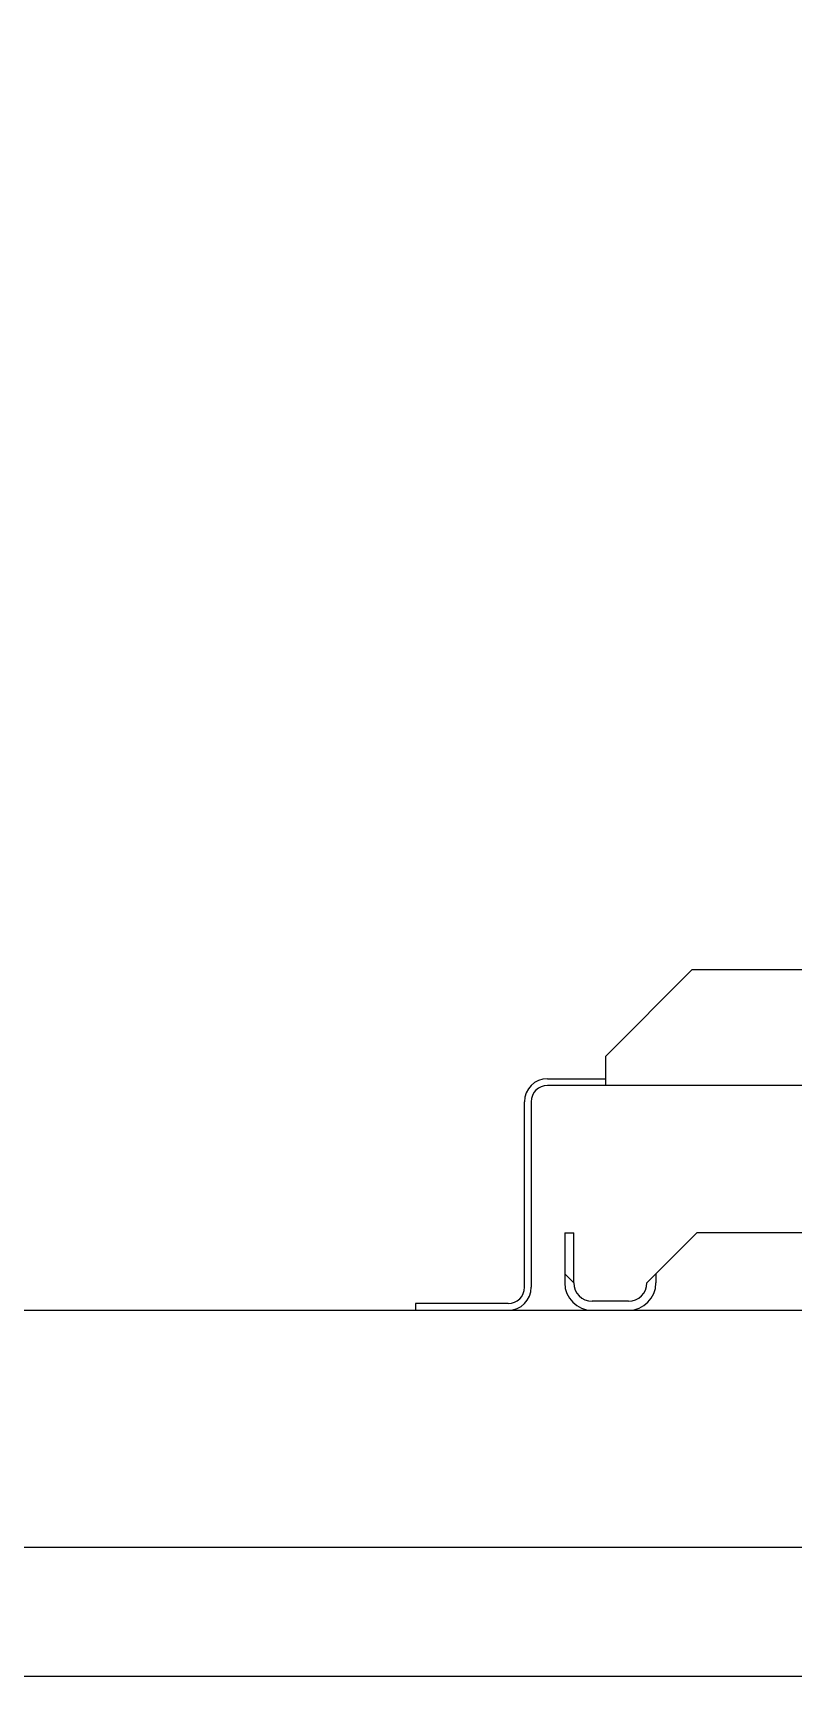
# Model space of a CAD drawing. Header units: millimetres. Extents: x 17891 to 32328, y 18593 to 29476.
# Drawn here: x 18352.21 to 18358.77, y 18973.5 to 18987.69 of the extents above; entities that cross this region are included whole.
import ezdxf

# ---------------------------------------------------------------- set-up
doc = ezdxf.new("R2010")
doc.units = ezdxf.units.MM
doc.header["$LTSCALE"] = 5
doc.layers.add('UNIT', color=6, linetype='Continuous')
doc.styles.add('SUBMITTAL', font='romans.shx', dxfattribs={"width": 0.75})
doc.dimstyles.new('SUBMITTAL', dxfattribs={"dimtxt": 0.09375, "dimasz": 0.09375, "dimexe": 0.03125, "dimexo": 0.0625, "dimgap": 0.0625, "dimtad": 0, "dimdec": 4, "dimzin": 4, "dimdsep": 46, "dimlunit": 4, "dimtxsty": 'SUBMITTAL', "dimcen": 0.09375, "dimclre": 6, "dimadec": 0, "dimazin": 0, "dimtfac": 1, "dimtdec": 0, "dimtofl": 0, "dimtmove": 0, "dimatfit": 3, "dimfxl": 0, "dimfrac": 2, "dimtolj": 1, "dimtzin": 4, "dimarcsym": 0})

msp = doc.modelspace()

# ---------------------------------------------------------------- linework, layer by layer
at = {"layer": 'UNIT'}
for p, q in [((18357.1527, 18978.8508), (18357.9027, 18979.6008)), ((18357.9027, 18979.6008), (18360.1244, 18979.6008)), ((18357.1527, 18978.8508), (18357.1527, 18978.6008)), ((18356.6527, 18978.6588), (18357.1527, 18978.6588)), ((18359.8363, 18978.6008), (18356.6527, 18978.6008)), ((18356.4537, 18976.8578), (18356.4537, 18978.4598)), ((18356.5117, 18978.4598), (18356.5117, 18976.8578)), ((18356.8012, 18977.3281), (18356.8799, 18977.3281)), ((18356.8012, 18977.3281), (18356.8012, 18976.895)), ((18356.8799, 18976.895), (18356.8799, 18977.3281)), ((18357.5886, 18976.9737), (18357.9429, 18977.3281)), ((18393.8484, 18977.3281), (18357.9429, 18977.3281)), ((18356.8012, 18976.9737), (18356.8799, 18976.895)), ((18357.5886, 18976.9737), (18357.5099, 18976.895)), ((18357.5886, 18976.9737), (18357.5886, 18976.895)), ((18356.3127, 18976.7168), (18355.5117, 18976.7168)), ((18355.5117, 18976.7168), (18355.5117, 18976.6588)), ((18357.3524, 18976.7375), (18357.0374, 18976.7375)), ((18163.2736, 18976.6588), (18494.0177, 18976.6588)), ((18494.0177, 18974.6092), (18163.2736, 18974.6092)), ((18167.5236, 18973.4997), (18489.7677, 18973.4997))]:
    msp.add_line(p, q, dxfattribs=at)
for centre, radius, start, end in [((18356.6527, 18978.4598), 0.199, 90, 180), ((18356.6527, 18978.4598), 0.141, 90, 180), ((18356.3127, 18976.8578), 0.141, 270, 0), ((18356.3127, 18976.8578), 0.199, 270, 0), ((18357.0374, 18976.895), 0.2362, 180, 270), ((18357.0374, 18976.895), 0.1575, 180, 270), ((18357.3524, 18976.895), 0.1575, 270, 0), ((18357.3524, 18976.895), 0.2362, 270, 0)]:
    msp.add_arc(centre, radius, start, end, dxfattribs=at)

# ---------------------------------------------------------------- leaders
msp.add_leader([(18445.5453, 18980.8702), (18434.2138, 18999.1166), (18220.0241, 18999.1166)], dimstyle='SUBMITTAL', override={"dimscale": 36, "dimarcsym": 1}, dxfattribs=at)

doc.saveas('drawing.dxf')
